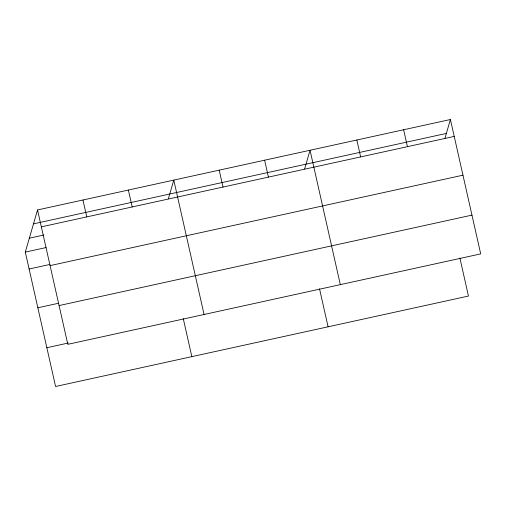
<?xml version="1.0" encoding="UTF-8"?>
<svg xmlns="http://www.w3.org/2000/svg" width="506" height="506" viewBox="0 0 506 506"><rect width="100%" height="100%" fill="white"/><g stroke="black" fill="none" stroke-linecap="round" stroke-linejoin="round"><path stroke-width="0.76" d="M459.897 258.047L468.467 296.054L55.584 386.489L25.3 252.108L37.533 209.946L450.416 119.511L480.7 253.892L67.817 344.327L37.533 209.946M168.359 198.795L173.786 180.104L204.07 314.485M304.612 168.953L310.039 150.263L340.323 284.638M444.995 138.201L450.416 119.511M33.497 223.861L446.381 133.426M41.347 226.852L454.224 136.418M29.335 238.193L43.965 234.993M25.3 252.108L46.084 247.554M29.108 269.015L49.892 264.461M50.081 265.618L462.965 175.184M37.849 307.781L58.633 303.227M59.082 305.561L471.965 215.126M46.849 347.723L68.399 342.998M403.624 129.764L407.431 146.664M356.831 140.01L360.639 156.911M319.52 288.793L328.084 326.8M264.619 160.206L268.427 177.113M219.206 170.155L223.013 187.062M183.267 318.635L191.837 356.641M128.366 190.054L132.18 206.954M82.952 199.996L86.76 216.903"/></g></svg>
